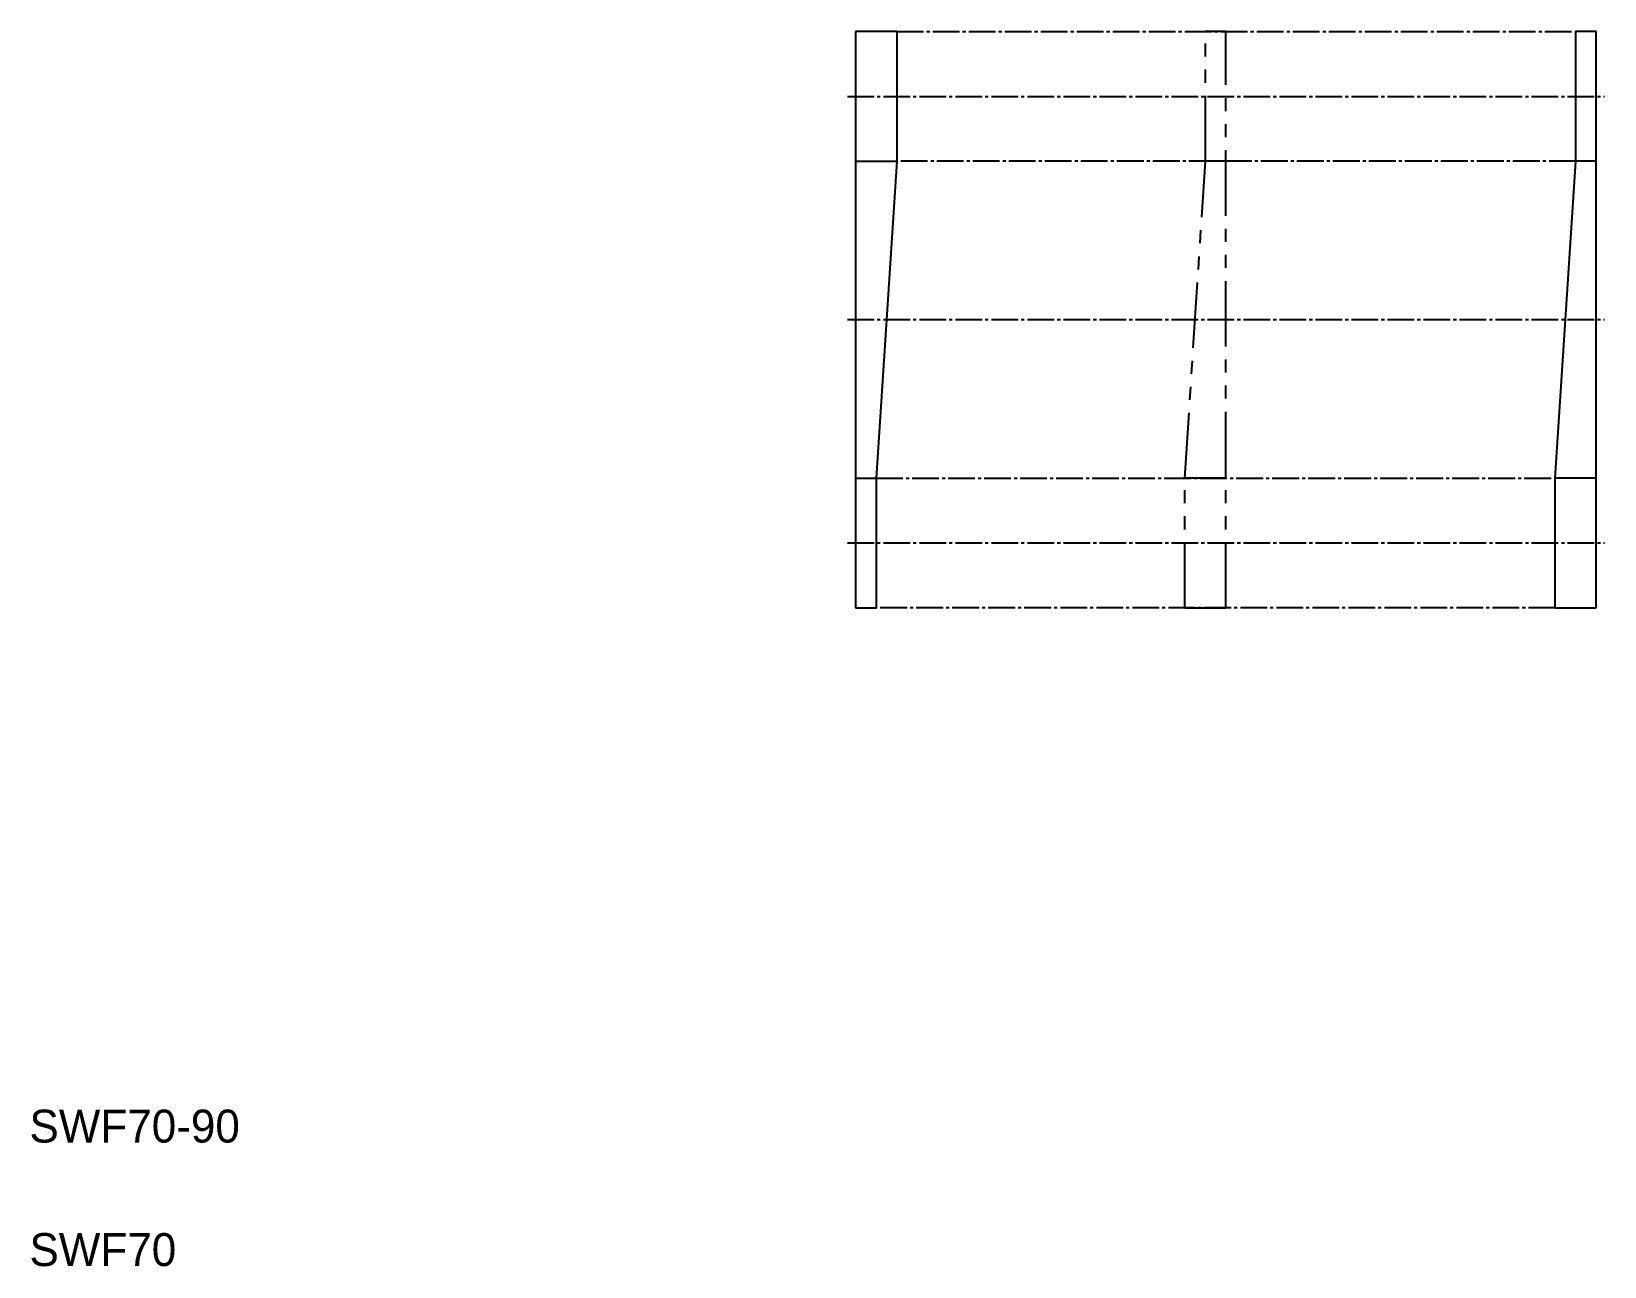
# Model space of a CAD drawing. Extents: x 10 to 201, y 10 to 160.
import ezdxf

# ---------------------------------------------------------------- set-up
doc = ezdxf.new("R2010")
doc.units = 0
doc.header["$LTSCALE"] = 0.25
doc.linetypes.add('CENTER', pattern=[17.5, 13, -1.5, 1.5, -1.5])
doc.linetypes.add('PHANTOM', pattern=[63.5, 31.75, -6.35, 6.35, -6.35, 6.35, -6.35])
doc.layers.get('0').update_dxf_attribs({"linetype": 'CONTINUOUS'})
doc.layers.add('CENTER', color=1, linetype='CENTER')

msp = doc.modelspace()

# ---------------------------------------------------------------- linework, layer by layer
for p, q in [((110.38, 159.96), (110.38, 89.96)), ((115.38, 159.96), (110.38, 159.96)), ((115.38, 159.96), (115.38, 144.21)), ((197.88, 144.21), (197.88, 159.96)), ((200.38, 159.96), (197.88, 159.96)), ((200.38, 89.96), (200.38, 159.96)), ((110.38, 144.21), (115.38, 144.21)), ((115.38, 144.21), (112.88, 105.71)), ((195.38, 105.71), (197.88, 144.21)), ((200.38, 144.21), (197.88, 144.21)), ((110.38, 105.71), (112.88, 105.71)), ((112.88, 105.71), (112.88, 89.96)), ((195.38, 89.96), (195.38, 105.71)), ((200.38, 105.71), (195.38, 105.71)), ((110.38, 89.96), (112.88, 89.96)), ((195.38, 89.96), (200.38, 89.96))]:
    msp.add_line(p, q)
at = {"color": 3, "linetype": 'PHANTOM'}
for p, q in [((152.88, 144.21), (152.88, 159.96)), ((155.38, 159.96), (152.88, 159.96)), ((155.38, 89.96), (155.38, 159.96)), ((150.38, 105.71), (152.88, 144.21)), ((155.38, 144.21), (152.88, 144.21)), ((150.38, 89.96), (150.38, 105.71)), ((155.38, 105.71), (150.38, 105.71)), ((150.38, 89.96), (155.38, 89.96))]:
    msp.add_line(p, q, dxfattribs=at)
at = {"layer": 'CENTER', "color": 1, "linetype": 'CENTER'}
for p, q in [((115.38, 159.96), (197.88, 159.96)), ((109.38, 152.08), (201.38, 152.08)), ((197.88, 144.21), (115.38, 144.21)), ((109.38, 124.96), (201.38, 124.96)), ((112.88, 105.71), (195.38, 105.71)), ((109.38, 97.83), (201.38, 97.83)), ((195.38, 89.96), (112.88, 89.96))]:
    msp.add_line(p, q, dxfattribs=at)

# ---------------------------------------------------------------- texts
for s, p in [('SWF70-90', (10, 25)), ('SWF70', (10, 10))]:
    msp.add_text(s, height=4).set_placement(p)

doc.saveas('drawing.dxf')
